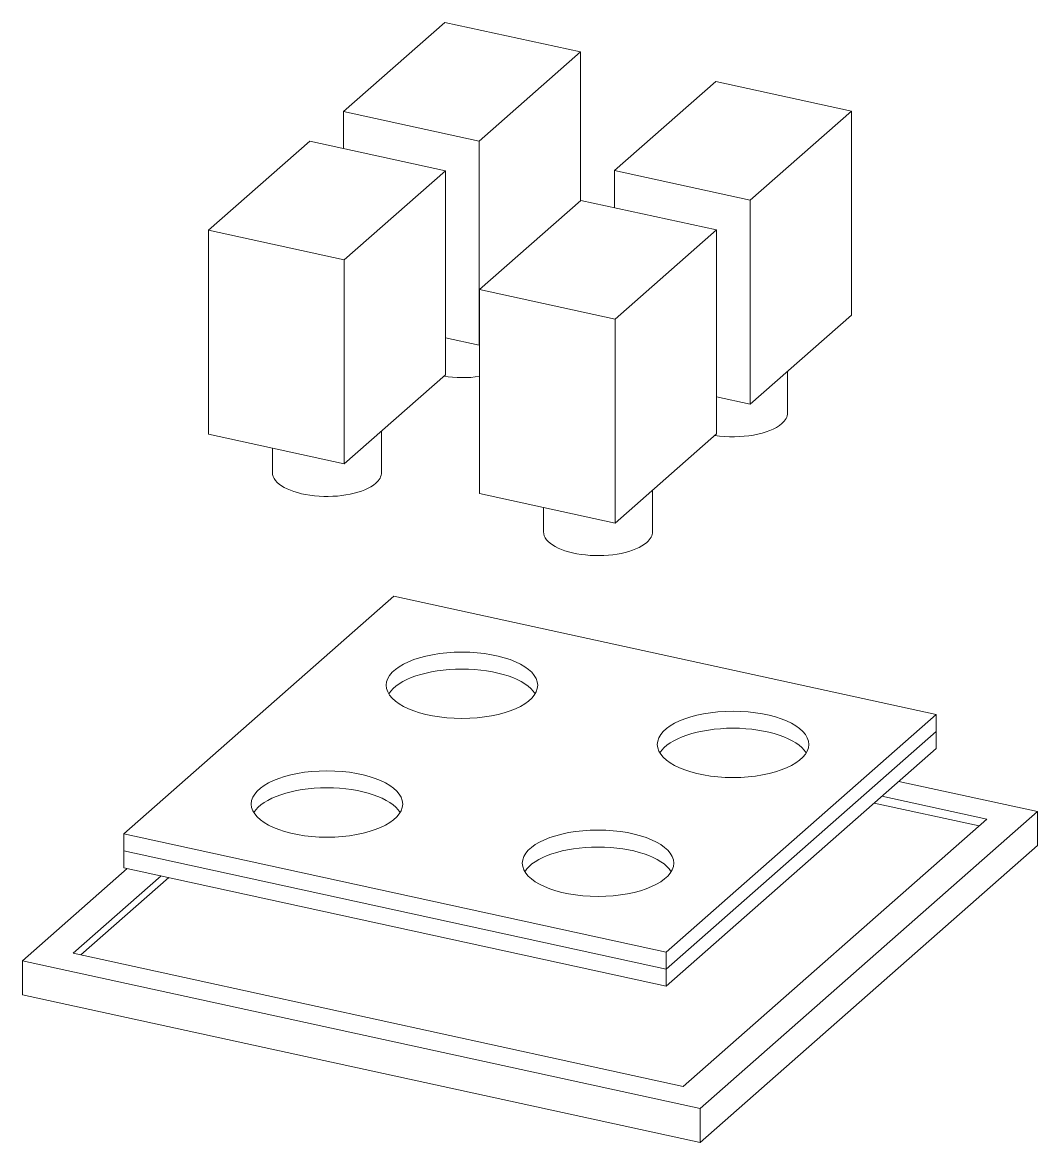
# Model space of a CAD drawing. Header units: inches. Extents: x 1.54 to 8.24, y 1.47 to 8.87.
import ezdxf

# ---------------------------------------------------------------- set-up
doc = ezdxf.new("R2010")
doc.units = ezdxf.units.IN
doc.header["$MEASUREMENT"] = 0

# ---------------------------------------------------------------- blocks, each defined once
blk = doc.blocks.new('A$Cd536b8d2')
at = {"color": 0, "linetype": 'Continuous', "lineweight": 0, "extrusion": (5.55112e-16, 0.898772, 0.438416)}
for p, q in [((2.1195, 5.5863), (1.4507, 4.9977)), ((3.0146, 5.3908), (2.1195, 5.5863)), ((2.3458, 4.8022), (3.0146, 5.3908)), ((3.0146, 4.4075), (3.0146, 5.3908)), ((3.9097, 5.1954), (3.2409, 4.6067)), ((4.8048, 4.9999), (3.9097, 5.1954)), ((1.4507, 4.9977), (2.3458, 4.8022)), ((1.4507, 4.7528), (1.4507, 4.9977)), ((4.136, 4.4113), (4.8048, 4.9999)), ((4.8048, 3.6518), (4.8048, 4.9999)), ((1.2278, 4.8014), (0.559, 4.2128)), ((2.1229, 4.606), (1.2278, 4.8014)), ((2.3458, 3.454), (2.3458, 4.8022)), ((1.4541, 4.0173), (2.1229, 4.606)), ((2.1229, 3.2578), (2.1229, 4.606)), ((3.2409, 4.6067), (4.136, 4.4113)), ((3.2409, 4.3618), (3.2409, 4.6067)), ((3.018, 4.4105), (2.3492, 3.8219)), ((3.9131, 4.2151), (3.018, 4.4105)), ((4.136, 3.0631), (4.136, 4.4113)), ((0.559, 4.2128), (1.4541, 4.0173)), ((0.559, 2.8646), (0.559, 4.2128)), ((3.2444, 3.6264), (3.9131, 4.2151)), ((3.9131, 2.8669), (3.9131, 4.2151)), ((1.4541, 2.6692), (1.4541, 4.0173)), ((2.3492, 3.8219), (3.2444, 3.6264)), ((2.3492, 2.4737), (2.3492, 3.8219)), ((4.136, 3.0631), (4.8048, 3.6518)), ((3.2444, 2.2783), (3.2444, 3.6264)), ((2.1229, 3.5027), (2.3458, 3.454)), ((2.3458, 3.454), (2.3492, 3.4571)), ((1.4541, 2.6692), (2.1229, 3.2578)), ((4.3829, 3.0058), (4.3829, 3.2804)), ((3.9131, 3.1118), (4.136, 3.0631)), ((0.559, 2.8646), (1.4541, 2.6692)), ((1.701, 2.6118), (1.701, 2.8864)), ((3.2444, 2.2783), (3.9131, 2.8669)), ((0.981, 2.6118), (0.981, 2.7725)), ((2.3492, 2.4737), (3.2444, 2.2783)), ((3.4912, 2.2209), (3.4912, 2.4955)), ((2.7712, 2.2209), (2.7712, 2.3816)), ((1.7834, 1.7944), (0, 0.2247)), ((5.3638, 1.0126), (1.7834, 1.7944)), ((3.5805, -0.5572), (5.3638, 1.0126)), ((5.3638, 0.9002), (5.3638, 1.0126)), ((3.5805, -0.6695), (5.3638, 0.9002)), ((5.3638, 0.9002), (3.5805, -0.6695)), ((5.3638, 0.7879), (5.3638, 0.9002)), ((5.3638, 0.7879), (3.5805, -0.7819)), ((6.0343, 0.3713), (5.1178, 0.5714)), ((5.0064, 0.4733), (5.699, 0.322)), ((3.8051, -1.5909), (6.0343, 0.3713)), ((4.9553, 0.4283), (5.6479, 0.277)), ((6.0343, 0.3713), (6.0343, 0.1466)), ((5.699, 0.322), (3.6928, -1.4439)), ((0, 0.2247), (3.5805, -0.5572)), ((0, 0.1123), (0, 0.2247)), ((0, 0.1123), (3.5805, -0.6695)), ((0, 0), (0, 0.1123)), ((3.5805, -0.6695), (0, 0.1123)), ((6.0343, 0.1466), (3.8051, -1.8156)), ((3.5805, -0.7819), (0, 0)), ((0.0213, -0.0047), (-0.6705, -0.6136)), ((-0.3352, -0.5643), (0.2451, -0.0535)), ((-0.2841, -0.5755), (0.2962, -0.0647)), ((3.6928, -1.4439), (-0.3352, -0.5643)), ((3.5805, -0.6695), (3.5805, -0.5572)), ((-0.6705, -0.6136), (-0.6705, -0.8383)), ((-0.6705, -0.6136), (3.8051, -1.5909)), ((3.5805, -0.7819), (3.5805, -0.6695)), ((3.8051, -1.8156), (-0.6705, -0.8383)), ((3.8051, -1.5909), (3.8051, -1.8156))]:
    blk.add_line(p, q, dxfattribs=at)
at = {"color": 0, "linetype": 'Continuous', "lineweight": 0}
for centre, major_axis, start_param, end_param in [((2.2326, 3.3967), (0.36, 0), -1.913159, -1.240917), ((4.0229, 3.0058), (0.36, 0), -0.462111, 0), ((4.0229, 3.0058), (0.36, 0), -1.913159, -0.462111), ((1.341, 2.6118), (-0.36, 0), 0, 2.679482), ((1.341, 2.6118), (0.36, 0), -0.462111, 0), ((3.1312, 2.2209), (-0.36, 0), 0, 2.679482), ((3.1312, 2.2209), (0.36, 0), -0.462111, 0), ((2.2326, 1.0942), (0.5, 0), 0.259146, 2.882447), ((4.0229, 0.7033), (0.5, 0), 0.259146, 2.882447), ((1.341, 0.3093), (0.5, 0), 0.259146, 2.882447), ((3.1312, -0.0816), (0.5, 0), 0.259146, 2.882447)]:
    blk.add_ellipse(centre, major_axis=major_axis, ratio=0.438416, start_param=start_param, end_param=end_param, dxfattribs=at)
at = {"color": 0, "linetype": 'Continuous', "lineweight": 0, "extrusion": (1.1231e-17, -6.10623e-16, -1)}
for centre, end_param in [((2.2326, 1.2065), 0.4621107837903149), ((4.0229, 0.8156), 0.4621107837903153), ((1.341, 0.4217), 0.4621107837903153), ((3.1312, 0.0307), 0.4621107837903153)]:
    blk.add_ellipse(centre, major_axis=(0.5, 0), ratio=0.438416, start_param=-5.821074523389271, end_param=end_param, dxfattribs=at)

msp = doc.modelspace()

# ---------------------------------------------------------------- block references
msp.add_blockref('A$Cd536b8d2', (2.2065, 3.2839))

doc.saveas('drawing.dxf')
